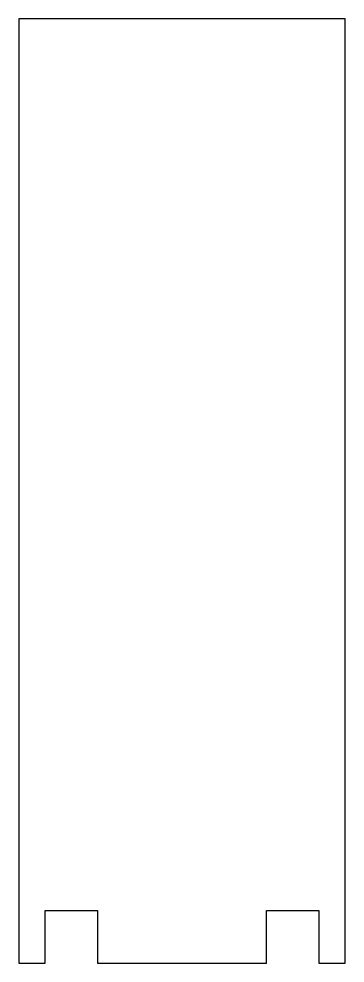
# Model space of a CAD drawing. Header units: millimetres. Extents: x 0 to 373, y 0 to 1079.
import ezdxf

# ---------------------------------------------------------------- set-up
doc = ezdxf.new("R2010")
doc.units = ezdxf.units.MM
doc.layers.add('CUT', color=7, linetype='CONTINUOUS')

msp = doc.modelspace()

# ---------------------------------------------------------------- linework, layer by layer
at = {"layer": 'CUT'}
msp.add_lwpolyline([(0, 0), (30, 0), (30, 60), (90, 60), (90, 0), (282.9967, 0), (282.9967, 60), (342.9967, 60), (342.9967, 0), (372.9967, 0), (372.9967, 1078.61), (0, 1078.61)], close=True, dxfattribs=at)

doc.saveas('drawing.dxf')
